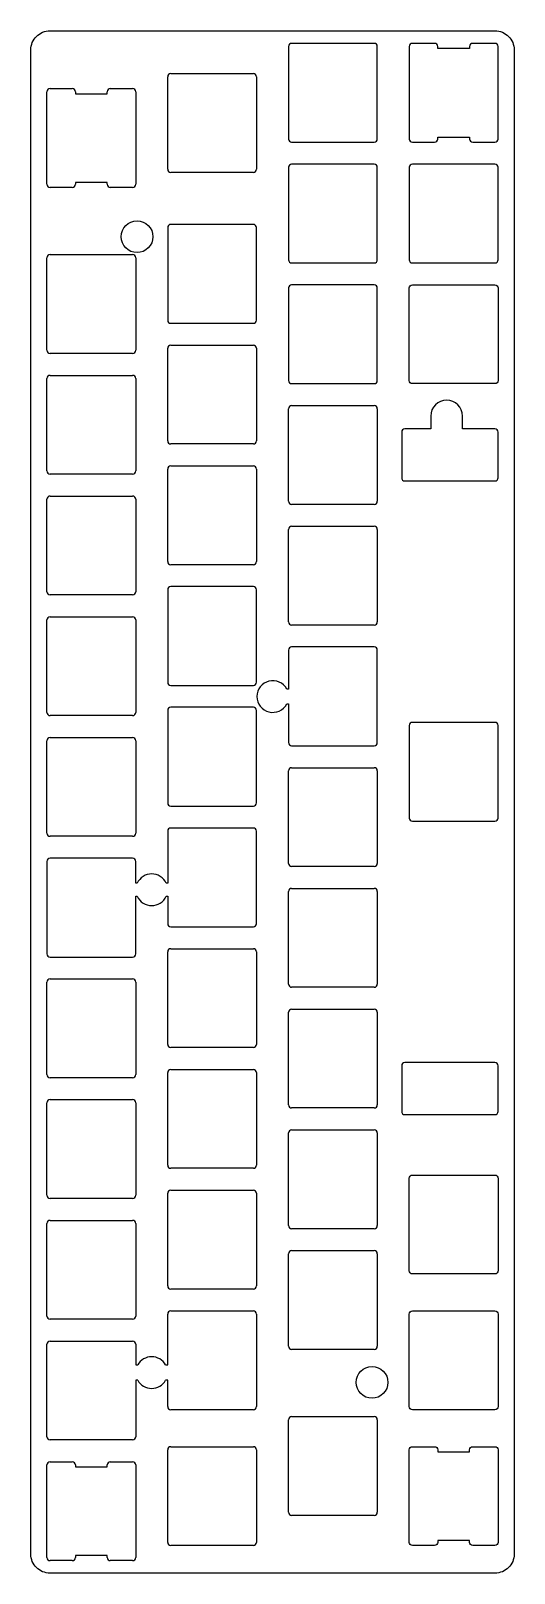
# Model space of a CAD drawing. Header units: millimetres. Extents: x 0 to 76, y 0 to 243.
import ezdxf

# ---------------------------------------------------------------- set-up
doc = ezdxf.new("R2010")
doc.units = ezdxf.units.MM
doc.layers.get('0').update_dxf_attribs({"linetype": 'CONTINUOUS'})

msp = doc.modelspace()

# ---------------------------------------------------------------- linework, layer by layer
for p, q in [((21.57, 221.55), (21.57, 236.15)), ((22.07, 236.65), (35.08, 236.65)), ((35.58, 236.15), (35.58, 221.55)), ((2.52, 219.17), (2.52, 233.77)), ((3.02, 234.27), (6.52, 234.27)), ((7.02, 233.77), (7.02, 233.47)), ((12.02, 233.47), (12.02, 233.77)), ((12.52, 234.27), (16.03, 234.27)), ((16.53, 233.77), (16.53, 219.17)), ((7.02, 233.47), (12.02, 233.47)), ((12.02, 219.47), (7.02, 219.47)), ((7.02, 219.47), (7.02, 219.17)), ((12.02, 219.17), (12.02, 219.47)), ((35.08, 221.05), (22.07, 221.05)), ((6.52, 218.67), (3.02, 218.67)), ((16.03, 218.67), (12.52, 218.67)), ((2.52, 192.98), (2.52, 207.57)), ((3.02, 208.07), (16.03, 208.07)), ((16.53, 207.57), (16.53, 192.98)), ((16.03, 192.48), (3.02, 192.48)), ((21.57, 178.69), (21.57, 193.29)), ((22.07, 193.79), (35.08, 193.79)), ((35.58, 193.29), (35.58, 178.69)), ((2.52, 173.93), (2.52, 188.52)), ((3.02, 189.02), (16.03, 189.02)), ((16.53, 188.52), (16.53, 173.93)), ((40.62, 169.16), (40.62, 183.76)), ((41.12, 184.26), (54.13, 184.26)), ((54.63, 183.76), (54.63, 169.16)), ((35.08, 178.19), (22.07, 178.19)), ((16.03, 173.43), (3.02, 173.43)), ((21.57, 159.64), (21.57, 174.24)), ((22.07, 174.74), (35.08, 174.74)), ((35.58, 174.24), (35.58, 159.64)), ((2.52, 154.88), (2.52, 169.47)), ((3.02, 169.97), (16.03, 169.97)), ((16.53, 169.47), (16.53, 154.88)), ((54.13, 168.66), (41.12, 168.66)), ((40.62, 150.11), (40.62, 164.71)), ((41.12, 165.21), (54.13, 165.21)), ((54.63, 164.71), (54.63, 150.11)), ((35.08, 159.14), (22.07, 159.14)), ((16.03, 154.38), (3.02, 154.38)), ((3.02, 150.92), (16.03, 150.92)), ((2.52, 135.83), (2.52, 150.42)), ((16.53, 150.42), (16.53, 135.83)), ((54.13, 149.61), (41.12, 149.61)), ((16.03, 135.33), (3.02, 135.33)), ((3.02, 131.87), (16.03, 131.87)), ((2.52, 116.78), (2.52, 131.37)), ((16.53, 131.37), (16.53, 116.78)), ((40.62, 112.01), (40.62, 126.61)), ((41.12, 127.11), (54.13, 127.11)), ((54.63, 126.61), (54.63, 112.01)), ((16.03, 116.28), (3.02, 116.28)), ((54.13, 111.51), (41.12, 111.51)), ((40.62, 92.96), (40.62, 107.56)), ((41.12, 108.06), (54.13, 108.06)), ((54.63, 107.56), (54.63, 92.96)), ((21.57, 83.44), (21.57, 98.04)), ((22.07, 98.54), (35.08, 98.54)), ((35.58, 98.04), (35.58, 83.44)), ((2.52, 78.68), (2.52, 93.27)), ((3.02, 93.77), (16.03, 93.77)), ((16.53, 93.27), (16.53, 78.68)), ((54.13, 92.46), (41.12, 92.46)), ((40.62, 73.91), (40.62, 88.51)), ((41.12, 89.01), (54.13, 89.01)), ((54.63, 88.51), (54.63, 73.91)), ((35.08, 82.94), (22.07, 82.94)), ((16.03, 78.18), (3.02, 78.18)), ((21.57, 64.39), (21.57, 78.99)), ((22.07, 79.49), (35.08, 79.49)), ((35.58, 78.99), (35.58, 64.39)), ((2.52, 59.63), (2.52, 74.22)), ((3.02, 74.72), (16.03, 74.72)), ((16.53, 74.22), (16.53, 59.63)), ((54.13, 73.41), (41.12, 73.41)), ((40.62, 54.86), (40.62, 69.46)), ((41.12, 69.96), (54.13, 69.96)), ((54.63, 69.46), (54.63, 54.86)), ((35.08, 63.89), (22.07, 63.89)), ((16.03, 59.13), (3.02, 59.13)), ((21.57, 45.34), (21.57, 59.94)), ((22.07, 60.44), (35.08, 60.44)), ((35.58, 59.94), (35.58, 45.34)), ((2.52, 40.58), (2.52, 55.17)), ((3.02, 55.67), (16.03, 55.67)), ((16.53, 55.17), (16.53, 40.58)), ((54.13, 54.36), (41.12, 54.36)), ((40.62, 35.81), (40.62, 50.41)), ((41.12, 50.91), (54.13, 50.91)), ((54.63, 50.41), (54.63, 35.81)), ((35.08, 44.84), (22.07, 44.84)), ((22.07, 41.39), (35.08, 41.39)), ((16.03, 40.08), (3.02, 40.08)), ((21.57, 32.85), (21.57, 40.89)), ((35.58, 40.89), (35.58, 26.29)), ((3.02, 36.62), (16.03, 36.62)), ((2.52, 21.53), (2.52, 36.12)), ((16.53, 36.12), (16.53, 32.85)), ((54.13, 35.31), (41.12, 35.31)), ((16.53, 32.85), (16.86, 32.85)), ((21.24, 32.85), (21.57, 32.85)), ((16.86, 30.45), (16.53, 30.45)), ((16.53, 30.45), (16.53, 21.53)), ((21.57, 30.45), (21.24, 30.45)), ((21.57, 26.29), (21.57, 30.45)), ((35.08, 25.79), (22.07, 25.79)), ((41.12, 24.72), (54.13, 24.72)), ((40.62, 9.62), (40.62, 24.22)), ((54.63, 24.22), (54.63, 9.62)), ((16.03, 21.03), (3.02, 21.03)), ((22.07, 19.96), (35.08, 19.96)), ((2.52, 2.48), (2.52, 17.07)), ((3.02, 17.57), (6.52, 17.57)), ((7.02, 17.07), (7.02, 16.77)), ((12.02, 16.77), (12.02, 17.07)), ((12.52, 17.57), (16.03, 17.57)), ((16.53, 17.07), (16.53, 2.48)), ((21.57, 4.86), (21.57, 19.46)), ((35.58, 19.46), (35.58, 4.86)), ((7.02, 16.77), (12.02, 16.77)), ((54.13, 9.12), (41.12, 9.12)), ((12.02, 2.78), (7.02, 2.78)), ((7.02, 2.78), (7.02, 2.48)), ((12.02, 2.48), (12.02, 2.78)), ((35.08, 4.36), (22.07, 4.36)), ((6.52, 1.98), (3.02, 1.98)), ((16.03, 1.98), (12.52, 1.98))]:
    msp.add_line(p, q)
for points in [[(73.2, 243.39, -0.414214), (76.2, 240.39), (76.2, 3, -0.414214), (73.2, 0), (3, 0, -0.414214), (0, 3), (0, 240.39, -0.414214), (3, 243.39)], [(54.63, 226.31), (54.63, 240.91, 0.414214), (54.13, 241.41), (41.12, 241.41, 0.414214), (40.62, 240.91), (40.62, 226.31, 0.414214), (41.12, 225.81), (54.13, 225.81, 0.414214)], [(69.17, 226.61), (69.17, 226.31, 0.414214), (69.67, 225.81), (73.17, 225.81, 0.414214), (73.67, 226.31), (73.67, 240.91, 0.414214), (73.17, 241.41), (69.67, 241.41, 0.414214), (69.17, 240.91), (69.17, 240.61), (64.17, 240.61), (64.17, 240.91, 0.414214), (63.67, 241.41), (60.17, 241.41, 0.414214), (59.67, 240.91), (59.67, 226.31, 0.414214), (60.17, 225.81), (63.67, 225.81, 0.414214), (64.17, 226.31), (64.17, 226.61)], [(40.62, 221.86), (40.62, 207.26, 0.414214), (41.12, 206.76), (54.13, 206.76, 0.414214), (54.63, 207.26), (54.63, 221.86, 0.414214), (54.13, 222.36), (41.12, 222.36, 0.414214)], [(59.67, 221.86), (59.67, 207.26, 0.414214), (60.17, 206.76), (73.17, 206.76, 0.414214), (73.67, 207.26), (73.67, 221.86, 0.414214), (73.17, 222.36), (60.17, 222.36, 0.414214)], [(35.08, 212.84), (22.07, 212.84, 0.414214), (21.57, 212.34), (21.57, 197.74, 0.414213), (22.07, 197.24), (35.08, 197.24, 0.414213), (35.58, 197.74), (35.58, 212.34, 0.414214)], [(41.12, 187.71), (54.13, 187.71, 0.414214), (54.63, 188.21), (54.63, 202.81, 0.414214), (54.13, 203.31), (41.12, 203.31, 0.414214), (40.62, 202.81), (40.62, 188.21, 0.414214)], [(73.67, 188.21, -0.414214), (73.17, 187.71), (60.17, 187.71, -0.414214), (59.67, 188.21), (59.67, 202.81, -0.414214), (60.17, 203.31), (73.17, 203.31, -0.414214), (73.67, 202.81)], [(63.05, 180.56), (58.97, 180.56, 0.414214), (58.47, 180.06), (58.47, 172.86, 0.414214), (58.97, 172.36), (73.17, 172.36, 0.414214), (73.67, 172.86), (73.67, 180.06, 0.414214), (73.17, 180.56), (68.05, 180.56), (68.05, 182.59, 1), (63.05, 182.59)], [(35.08, 155.69), (22.07, 155.69, 0.414214), (21.57, 155.19), (21.57, 140.59, 0.414212), (22.07, 140.09), (35.08, 140.09, 0.414212), (35.58, 140.59), (35.58, 155.19, 0.414214)], [(40.62, 139.51), (40.36, 139.51, 4.008211), (40.36, 137.16), (40.62, 137.16), (40.62, 131.06, 0.414214), (41.12, 130.56), (54.13, 130.56, 0.414214), (54.63, 131.06), (54.63, 145.66, 0.414214), (54.13, 146.16), (41.12, 146.16, 0.41421), (40.62, 145.66)], [(35.58, 121.54), (35.58, 136.14, 0.414214), (35.08, 136.64), (22.07, 136.64, 0.414214), (21.57, 136.14), (21.57, 121.54, 0.414214), (22.07, 121.04), (35.08, 121.04, 0.414214)], [(73.67, 119.16), (73.67, 133.76, 0.414214), (73.17, 134.26), (60.17, 134.26, 0.414214), (59.67, 133.76), (59.67, 119.16, 0.414214), (60.17, 118.66), (73.17, 118.66, 0.414214)], [(16.77, 108.88), (16.53, 108.88), (16.53, 112.32, 0.414214), (16.03, 112.82), (3.02, 112.82, 0.414214), (2.52, 112.32), (2.52, 97.73, 0.414214), (3.02, 97.23), (16.03, 97.23, 0.414214), (16.53, 97.73), (16.53, 106.82), (16.77, 106.82, 0.646806), (21.33, 106.82), (21.57, 106.82), (21.57, 102.49, 0.414214), (22.07, 101.99), (35.08, 101.99, 0.414214), (35.58, 102.49), (35.58, 117.09, 0.414214), (35.08, 117.59), (22.07, 117.59, 0.414214), (21.57, 117.09), (21.57, 108.88), (21.33, 108.88, 0.646806)], [(73.17, 80.56), (58.97, 80.56, 0.414214), (58.47, 80.06), (58.47, 72.86, 0.414214), (58.97, 72.36), (73.17, 72.36, 0.414214), (73.67, 72.86), (73.67, 80.06, 0.414214)], [(60.17, 47.22, -0.414214), (59.67, 47.72), (59.67, 62.32, -0.414214), (60.17, 62.82), (73.17, 62.82, -0.414214), (73.67, 62.32), (73.67, 47.72, -0.414214), (73.17, 47.22)], [(60.17, 25.79, -0.414214), (59.67, 26.29), (59.67, 40.89, -0.414214), (60.17, 41.39), (73.17, 41.39, -0.414214), (73.67, 40.89), (73.67, 26.29, -0.414214), (73.17, 25.79)], [(73.17, 19.96, -0.414214), (73.67, 19.46), (73.67, 4.86, -0.414214), (73.17, 4.36), (69.67, 4.36, -0.414214), (69.17, 4.86), (69.17, 5.16), (64.17, 5.16), (64.17, 4.86, -0.414214), (63.67, 4.36), (60.17, 4.36, -0.414214), (59.67, 4.86), (59.67, 19.46, -0.414214), (60.17, 19.96), (63.67, 19.96, -0.414214), (64.17, 19.46), (64.17, 19.16), (69.17, 19.16), (69.17, 19.46, -0.414214), (69.67, 19.96)]]:
    msp.add_lwpolyline(points, format="xyb", close=True)
for centre in [(16.75, 210.89), (53.8, 30.1)]:
    msp.add_circle(centre, 2.5)
for centre, radius, start, end in [((22.07, 236.15), 0.5, 90, 180), ((35.08, 236.15), 0.5, 0, 90), ((3.02, 233.77), 0.5, 90, 180), ((6.52, 233.77), 0.5, 0, 90), ((12.52, 233.77), 0.5, 90, 180), ((16.03, 233.77), 0.5, 0, 90), ((22.07, 221.55), 0.5, 180, 270), ((35.08, 221.55), 0.5, -90, 0), ((3.02, 219.17), 0.5, 180, 270), ((6.52, 219.17), 0.5, -90, 0), ((12.52, 219.17), 0.5, 180, 270), ((16.03, 219.17), 0.5, -90, 0), ((3.02, 207.57), 0.5, 90, 180), ((16.03, 207.57), 0.5, 0, 90), ((3.02, 192.98), 0.5, 180, 270), ((16.03, 192.98), 0.5, -90, 0), ((22.07, 193.29), 0.5, 90, 180), ((35.08, 193.29), 0.5, 0, 90), ((3.02, 188.52), 0.5, 90, 180), ((16.03, 188.52), 0.5, 0, 90), ((41.12, 183.76), 0.5, 90, 180), ((54.13, 183.76), 0.5, 0, 90), ((22.07, 178.69), 0.5, 180, 270), ((35.08, 178.69), 0.5, -90, 0), ((3.02, 173.93), 0.5, 180, 270), ((16.03, 173.93), 0.5, -90, 0), ((22.07, 174.24), 0.5, 90, 180), ((35.08, 174.24), 0.5, 0, 90), ((3.02, 169.47), 0.5, 90, 180), ((16.03, 169.47), 0.5, 0, 90), ((41.12, 169.16), 0.5, 180, 270), ((54.13, 169.16), 0.5, -90, 0), ((41.12, 164.71), 0.5, 90, 180), ((54.13, 164.71), 0.5, 0, 90), ((22.07, 159.64), 0.5, 180, 270), ((35.08, 159.64), 0.5, -90, 0), ((3.02, 154.88), 0.5, 180, 270), ((16.03, 154.88), 0.5, -90, 0), ((3.02, 150.42), 0.5, 90, 180), ((16.03, 150.42), 0.5, 0, 90), ((41.12, 150.11), 0.5, 180, 270), ((54.13, 150.11), 0.5, -90, 0), ((3.02, 135.83), 0.5, 180, 270), ((16.03, 135.83), 0.5, -90, 0), ((3.02, 131.37), 0.5, 90, 180), ((16.03, 131.37), 0.5, 0, 90), ((41.12, 126.61), 0.5, 90, 180), ((54.13, 126.61), 0.5, 0, 90), ((3.02, 116.78), 0.5, 180, 270), ((16.03, 116.78), 0.5, -90, 0), ((41.12, 112.01), 0.5, 180, 270), ((54.13, 112.01), 0.5, -90, 0), ((41.12, 107.56), 0.5, 90, 180), ((54.13, 107.56), 0.5, 0, 90), ((22.07, 98.04), 0.5, 90, 180), ((35.08, 98.04), 0.5, 0, 90), ((3.02, 93.27), 0.5, 90, 180), ((16.03, 93.27), 0.5, 0, 90), ((41.12, 92.96), 0.5, 180, 270), ((54.13, 92.96), 0.5, -90, 0), ((41.12, 88.51), 0.5, 90, 180), ((54.13, 88.51), 0.5, 0, 90), ((22.07, 83.44), 0.5, 180, 270), ((35.08, 83.44), 0.5, -90, 0), ((3.02, 78.68), 0.5, 180, 270), ((16.03, 78.68), 0.5, -90, 0), ((22.07, 78.99), 0.5, 90, 180), ((35.08, 78.99), 0.5, 0, 90), ((3.02, 74.22), 0.5, 90, 180), ((16.03, 74.22), 0.5, 0, 90), ((41.12, 73.91), 0.5, 180, 270), ((54.13, 73.91), 0.5, 270, 360), ((41.12, 69.46), 0.5, 90, 180), ((54.13, 69.46), 0.5, 0, 90), ((22.07, 64.39), 0.5, 180, 270), ((35.08, 64.39), 0.5, -90, 0), ((3.02, 59.63), 0.5, 180, 270), ((16.03, 59.63), 0.5, -90, 0), ((22.07, 59.94), 0.5, 90, 180), ((35.08, 59.94), 0.5, 0, 90), ((3.02, 55.17), 0.5, 90, 180), ((16.03, 55.17), 0.5, 0, 90), ((41.12, 54.86), 0.5, 180, 270), ((54.13, 54.86), 0.5, -90, 0), ((41.12, 50.41), 0.5, 90, 180), ((54.13, 50.41), 0.5, 0, 90), ((22.07, 45.34), 0.5, 180, 270), ((35.08, 45.34), 0.5, 270, 360), ((22.07, 40.89), 0.5, 90, 180), ((35.08, 40.89), 0.5, 0, 90), ((3.02, 40.58), 0.5, 180, 270), ((16.03, 40.58), 0.5, 270, 360), ((3.02, 36.12), 0.5, 90, 180), ((16.03, 36.12), 0.5, 0, 90), ((19.05, 31.65), 2.5, 28.6745, 151.3255), ((41.12, 35.81), 0.5, 180, 270), ((54.13, 35.81), 0.5, -90, 0), ((19.05, 31.65), 2.5, 208.6745, 331.3255), ((22.07, 26.29), 0.5, 180, 270), ((35.08, 26.29), 0.5, -90, 0), ((41.12, 24.22), 0.5, 90, 180), ((54.13, 24.22), 0.5, 0, 90), ((3.02, 21.53), 0.5, 180, 270), ((16.03, 21.53), 0.5, -90, 0), ((22.07, 19.46), 0.5, 90, 180), ((35.08, 19.46), 0.5, 0, 90), ((3.02, 17.07), 0.5, 90, 180), ((6.52, 17.07), 0.5, 0, 90), ((12.52, 17.07), 0.5, 90, 180), ((16.03, 17.07), 0.5, 0, 90), ((41.12, 9.62), 0.5, 180, 270), ((54.13, 9.62), 0.5, -90, 0), ((3.02, 2.48), 0.5, 180, 270), ((6.52, 2.48), 0.5, -90, 0), ((12.52, 2.48), 0.5, 180, 270), ((16.03, 2.48), 0.5, -90, 0), ((22.07, 4.86), 0.5, 180, 270), ((35.08, 4.86), 0.5, -90, 0)]:
    msp.add_arc(centre, radius, start, end)

doc.saveas('drawing.dxf')
